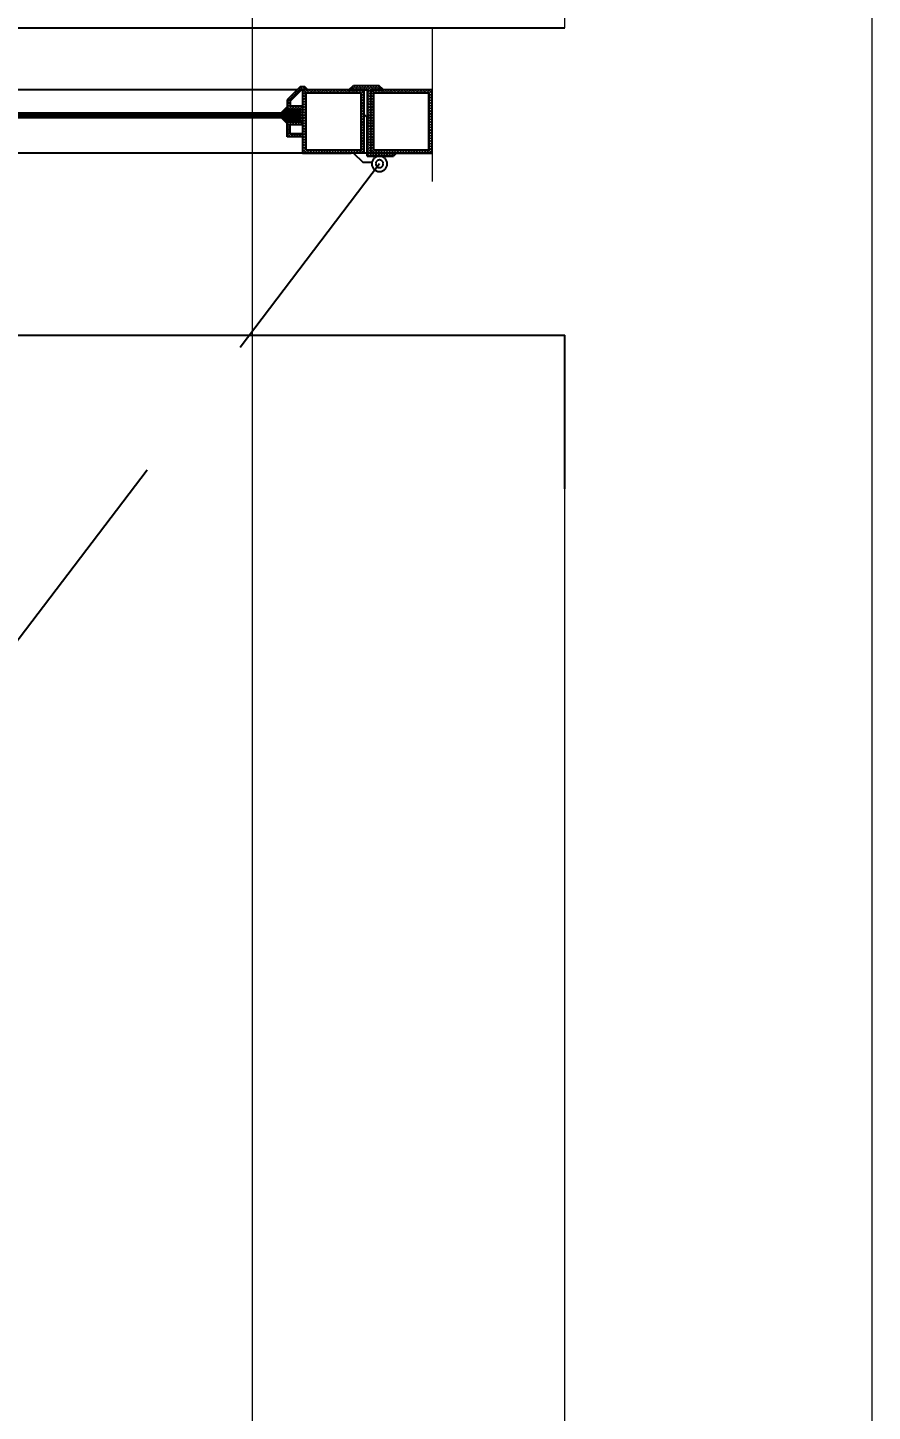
# Model space of a CAD drawing. Header units: metres. Extents: x -355 to 973, y -73 to 238.
# Drawn here: x -292.469 to -291.92, y 98.786 to 99.686 of the extents above; entities that cross this region are included whole.
import ezdxf

# ---------------------------------------------------------------- set-up
doc = ezdxf.new("R2010")
doc.units = ezdxf.units.M
doc.header["$LTSCALE"] = 3
doc.header["$MEASUREMENT"] = 0
for name, pattern in [('1', [30, 6, 6, 6, 6, 6]), ('ACAD_ISO02W100', [15, 12, -3]), ('HIDDEN2', [0.1875, 0.125, -0.0625])]:
    doc.linetypes.add(name, pattern=pattern)
doc.layers.add('05', color=21, linetype='Continuous', lineweight=5)
for name, color, linetype in [('2', 51, 'Continuous'), ('4', 4, 'ACAD_ISO02W100'), ('5', 2, 'Continuous'), ('Ditail', 1, 'Continuous')]:
    doc.layers.add(name, color=color, linetype=linetype)
doc.styles.get("Standard").update_dxf_attribs({"font": 'arial.ttf'})
doc.dimstyles.new('ahmad', dxfattribs={"dimtxt": 0.2, "dimasz": 0.1375, "dimexe": 0, "dimexo": 0.0625, "dimgap": 0.09, "dimtad": 0, "dimzin": 0, "dimdsep": 46, "dimtxsty": 'Standard', "dimblk": 'OBLIQUE', "dimcen": 0.09, "dimclrd": 245, "dimclrt": 61, "dimadec": 0, "dimazin": 0, "dimtfac": 1, "dimtofl": 0, "dimtmove": 0, "dimatfit": 3, "dimldrblk": 'OBLIQUE', "dimfxl": 0, "dimfxlon": 1, "dimtolj": 1, "dimtzin": 0, "dimlwd": 13, "dimarcsym": 0})

# ---------------------------------------------------------------- blocks, each defined once
blk = doc.blocks.new('_Oblique')
at = {"color": 0, "linetype": 'ByBlock', "lineweight": -2}
blk.add_line((-0.5, -0.5), (0.5, 0.5), dxfattribs=at)
blk = doc.blocks.new('*D614')
at = {"color": 245, "lineweight": 13, "transparency": 16777216}
for p, q in [((-292.32282, 109.68613), (-292.32282, 104.40383)), ((-292.32282, 98.28613), (-292.32282, 103.56844))]:
    blk.add_line(p, q, dxfattribs=at)
at = {"layer": 'Defpoints', "color": 0, "transparency": 16777216}
for p in [(-292.11978, 109.68613), (-292.32282, 98.28613), (-292.12282, 98.28613)]:
    blk.add_point(p, dxfattribs=at)
at = {"color": 245, "lineweight": 13, "transparency": 16777216, "xscale": 0.1375, "yscale": 0.1375, "zscale": 0.1375}
for p, rotation in [((-292.32282, 109.68613), 90), ((-292.32282, 98.28613), 270)]:
    blk.add_blockref('_Oblique', p, dxfattribs=dict(at, rotation=rotation))
at = {"color": 61, "transparency": 16777216, "insert": (-292.32282, 103.98613), "char_height": 0.2, "attachment_point": 5, "rotation": 90}
blk.add_mtext('\\A1;11.40', dxfattribs=at)
blk = doc.blocks.new('*D666')
at = {"color": 245, "lineweight": 13, "transparency": 16777216}
for p, q in [((-294.17282, 99.84911), (-293.49851, 99.84911)), ((-292.11978, 99.84911), (-292.79409, 99.84911))]:
    blk.add_line(p, q, dxfattribs=at)
at = {"layer": 'Defpoints', "color": 0, "transparency": 16777216}
for p in [(-292.11978, 99.84911), (-294.17282, 99.68613), (-292.11978, 99.68613)]:
    blk.add_point(p, dxfattribs=at)
at = {"color": 245, "lineweight": 13, "transparency": 16777216, "xscale": 0.1375, "yscale": 0.1375, "zscale": 0.1375, "rotation": 180}
blk.add_blockref('_Oblique', (-294.17282, 99.84911), dxfattribs=at)
at = {"color": 245, "lineweight": 13, "transparency": 16777216, "xscale": 0.1375, "yscale": 0.1375, "zscale": 0.1375}
blk.add_blockref('_Oblique', (-292.11978, 99.84911), dxfattribs=at)
at = {"color": 61, "transparency": 16777216, "insert": (-293.1463, 99.84911), "char_height": 0.2, "attachment_point": 5}
blk.add_mtext('\\A1;2.05', dxfattribs=at)
blk = doc.blocks.new('*X66')
at = {"color": 0}
for p, q in [((20.11, 28.06), (20.12, 28.08)), ((20.47, 31.08), (24.02, 34.62)), ((20.55, 27.62), (21.01, 28.08)), ((20.99, 27.18), (21.89, 28.08)), ((21.35, 31.08), (24.02, 33.74)), ((21.43, 26.74), (22.77, 28.08)), ((21.88, 26.29), (23.66, 28.08)), ((22.24, 31.08), (24.74, 33.58)), ((22.32, 25.85), (24.54, 28.08)), ((22.76, 25.41), (25.43, 28.08)), ((23.12, 31.08), (25.62, 33.58)), ((23.2, 24.97), (26.31, 28.08)), ((24.01, 31.08), (26.51, 33.58)), ((24.69, 25.58), (27.19, 28.08)), ((24.89, 31.08), (27.39, 33.58)), ((25.58, 25.58), (32.02, 32.02)), ((25.77, 31.08), (28.27, 33.58)), ((26.46, 25.58), (32.02, 31.13)), ((26.66, 31.08), (29.16, 33.58)), ((27.34, 25.58), (32.02, 30.25)), ((27.54, 31.08), (30.04, 33.58)), ((28.02, 30.67), (30.93, 33.58)), ((28.02, 29.78), (31.81, 33.58)), ((28.02, 28.9), (32.02, 32.9)), ((28.23, 25.58), (32.02, 29.36)), ((29.11, 25.58), (32.02, 28.48)), ((30, 25.58), (32.02, 27.6)), ((23.64, 24.53), (24.02, 24.9)), ((30.88, 25.58), (32.02, 26.71)), ((31.76, 25.58), (32.02, 25.83))]:
    blk.add_line(p, q, dxfattribs=at)
blk = doc.blocks.new('dfgdfg')
for p, q in [((191.815, -169.4684), (191.815, -170.08423)), ((191.85602, -169.55608), (191.85602, -169.55689)), ((191.85602, -169.55689), (191.85602, -169.55608)), ((191.85602, -169.55608), (191.85602, -170.08071))]:
    blk.add_line(p, q)
at = {"layer": '05'}
for p, q in [((191.89653, -169.4684), (191.79653, -169.4684)), ((191.81674, -169.4684), (191.815, -169.47014)), ((191.81851, -169.4684), (191.815, -169.47191)), ((191.817, -169.47064), (191.815, -169.46864)), ((191.81853, -169.4704), (191.81652, -169.4684)), ((191.82028, -169.4684), (191.81827, -169.4704)), ((191.82029, -169.4704), (191.81829, -169.4684)), ((191.82205, -169.4684), (191.82004, -169.4704)), ((191.82206, -169.4704), (191.82006, -169.4684)), ((191.82381, -169.4684), (191.82181, -169.4704)), ((191.82383, -169.4704), (191.82183, -169.4684)), ((191.82558, -169.4684), (191.82358, -169.4704)), ((191.8256, -169.4704), (191.82359, -169.4684)), ((191.82735, -169.4684), (191.82534, -169.4704)), ((191.82737, -169.4704), (191.82536, -169.4684)), ((191.82912, -169.4684), (191.82711, -169.4704)), ((191.82913, -169.4704), (191.82713, -169.4684)), ((191.83088, -169.4684), (191.82888, -169.4704)), ((191.8309, -169.4704), (191.8289, -169.4684)), ((191.83265, -169.4684), (191.83065, -169.4704)), ((191.83267, -169.4704), (191.83067, -169.4684)), ((191.83442, -169.4684), (191.83242, -169.4704)), ((191.83444, -169.4704), (191.83243, -169.4684)), ((191.83619, -169.4684), (191.83418, -169.4704)), ((191.8362, -169.4704), (191.8342, -169.4684)), ((191.83796, -169.4684), (191.83595, -169.4704)), ((191.83797, -169.4704), (191.83597, -169.4684)), ((191.83972, -169.4684), (191.83772, -169.4704)), ((191.83974, -169.4704), (191.83774, -169.4684)), ((191.84149, -169.4684), (191.83949, -169.4704)), ((191.84151, -169.4704), (191.8395, -169.4684)), ((191.84326, -169.4684), (191.84125, -169.4704)), ((191.84328, -169.4704), (191.84127, -169.4684)), ((191.84503, -169.4684), (191.84302, -169.4704)), ((191.84504, -169.4704), (191.84304, -169.4684)), ((191.84679, -169.4684), (191.84479, -169.4704)), ((191.84681, -169.4704), (191.84481, -169.4684)), ((191.84856, -169.4684), (191.84656, -169.4704)), ((191.84858, -169.4704), (191.84658, -169.4684)), ((191.85033, -169.4684), (191.84833, -169.4704)), ((191.85035, -169.4704), (191.84834, -169.4684)), ((191.8521, -169.4684), (191.85009, -169.4704)), ((191.85211, -169.4704), (191.85011, -169.4684)), ((191.85386, -169.4684), (191.85186, -169.4704)), ((191.85388, -169.4704), (191.85188, -169.4684)), ((191.85563, -169.4684), (191.85363, -169.4704)), ((191.85602, -169.47077), (191.85365, -169.4684)), ((191.85602, -169.46978), (191.85401, -169.47178)), ((191.85602, -169.469), (191.85541, -169.4684)), ((191.817, -169.47241), (191.815, -169.4704)), ((191.817, -169.47167), (191.815, -169.47368)), ((191.817, -169.47418), (191.815, -169.47217)), ((191.817, -169.47344), (191.815, -169.47544)), ((191.817, -169.47594), (191.815, -169.47394)), ((191.817, -169.47521), (191.815, -169.47721)), ((191.817, -169.47771), (191.815, -169.47571)), ((191.817, -169.47698), (191.815, -169.47898)), ((191.817, -169.47948), (191.815, -169.47748)), ((191.817, -169.47874), (191.815, -169.48075)), ((191.85602, -169.47254), (191.85401, -169.47053)), ((191.85602, -169.47154), (191.85401, -169.47355)), ((191.85602, -169.4743), (191.85401, -169.4723)), ((191.85602, -169.47331), (191.85401, -169.47532)), ((191.85602, -169.47607), (191.85401, -169.47407)), ((191.85602, -169.47508), (191.85401, -169.47708)), ((191.85602, -169.47784), (191.85401, -169.47584)), ((191.85602, -169.47685), (191.85401, -169.47885)), ((191.85602, -169.47961), (191.85401, -169.4776)), ((191.85602, -169.47862), (191.85401, -169.48062)), ((191.817, -169.48125), (191.815, -169.47924)), ((191.817, -169.48051), (191.815, -169.48251)), ((191.817, -169.48302), (191.815, -169.48101)), ((191.817, -169.48228), (191.815, -169.48428)), ((191.817, -169.48478), (191.815, -169.48278)), ((191.817, -169.48405), (191.815, -169.48605)), ((191.817, -169.48655), (191.815, -169.48455)), ((191.817, -169.48581), (191.815, -169.48782)), ((191.817, -169.48832), (191.815, -169.48631)), ((191.817, -169.48758), (191.815, -169.48959)), ((191.85602, -169.48137), (191.85401, -169.47937)), ((191.85602, -169.48038), (191.85401, -169.48239)), ((191.85602, -169.48314), (191.85401, -169.48114)), ((191.85602, -169.48215), (191.85401, -169.48416)), ((191.85602, -169.48491), (191.85401, -169.48291)), ((191.85602, -169.48392), (191.85401, -169.48592)), ((191.85602, -169.48668), (191.85401, -169.48467)), ((191.85602, -169.48569), (191.85401, -169.48769)), ((191.85602, -169.48845), (191.85401, -169.48644)), ((191.85602, -169.48745), (191.85401, -169.48946)), ((191.815, -169.49312), (191.81299, -169.49513)), ((191.815, -169.49489), (191.81299, -169.49689)), ((191.815, -169.49692), (191.81299, -169.49492)), ((191.815, -169.49666), (191.81299, -169.49866)), ((191.815, -169.49869), (191.81299, -169.49668)), ((191.815, -169.49515), (191.81314, -169.4933)), ((191.815, -169.49339), (191.81402, -169.49241)), ((191.815, -169.49162), (191.81491, -169.49153)), ((191.817, -169.49009), (191.815, -169.48808)), ((191.817, -169.48935), (191.815, -169.49135)), ((191.817, -169.49185), (191.815, -169.48985)), ((191.817, -169.49112), (191.815, -169.49312)), ((191.817, -169.49362), (191.815, -169.49162)), ((191.817, -169.49289), (191.815, -169.49489)), ((191.817, -169.49539), (191.815, -169.49339)), ((191.817, -169.49465), (191.815, -169.49666)), ((191.817, -169.49716), (191.815, -169.49515)), ((191.817, -169.49642), (191.815, -169.49842)), ((191.817, -169.49892), (191.815, -169.49692)), ((191.85602, -169.49021), (191.85401, -169.48821)), ((191.85602, -169.48922), (191.85401, -169.49123)), ((191.85602, -169.49198), (191.85401, -169.48998)), ((191.85602, -169.49099), (191.85401, -169.49299)), ((191.85602, -169.49375), (191.85401, -169.49174)), ((191.85602, -169.49276), (191.85401, -169.49476)), ((191.85602, -169.49552), (191.85401, -169.49351)), ((191.85602, -169.49453), (191.85401, -169.49653)), ((191.85602, -169.49728), (191.85401, -169.49528)), ((191.85602, -169.49629), (191.85401, -169.4983)), ((191.815, -169.49842), (191.81299, -169.50043)), ((191.815, -169.50046), (191.81299, -169.49845)), ((191.815, -169.50019), (191.81299, -169.5022)), ((191.815, -169.50222), (191.81299, -169.50022)), ((191.815, -169.50196), (191.81299, -169.50396)), ((191.815, -169.50399), (191.81299, -169.50199)), ((191.815, -169.50373), (191.81299, -169.50573)), ((191.815, -169.50576), (191.81299, -169.50376)), ((191.815, -169.5055), (191.81299, -169.5075)), ((191.815, -169.50753), (191.81299, -169.50552)), ((191.817, -169.49819), (191.815, -169.50019)), ((191.817, -169.50069), (191.815, -169.49869)), ((191.817, -169.49996), (191.815, -169.50196)), ((191.817, -169.50246), (191.815, -169.50046)), ((191.817, -169.50172), (191.815, -169.50373)), ((191.817, -169.50423), (191.815, -169.50222)), ((191.817, -169.50349), (191.815, -169.5055)), ((191.817, -169.506), (191.815, -169.50399)), ((191.817, -169.50526), (191.815, -169.50726)), ((191.81771, -169.50848), (191.815, -169.50576)), ((191.85602, -169.50513), (191.85268, -169.50848)), ((191.85602, -169.49905), (191.85401, -169.49705)), ((191.85602, -169.49806), (191.85401, -169.50007)), ((191.85602, -169.50082), (191.85401, -169.49882)), ((191.85602, -169.49983), (191.85401, -169.50183)), ((191.85602, -169.50259), (191.85401, -169.50058)), ((191.85602, -169.5016), (191.85401, -169.5036)), ((191.85602, -169.50436), (191.85401, -169.50235)), ((191.85602, -169.50336), (191.85401, -169.50537)), ((191.85602, -169.50612), (191.85401, -169.50412)), ((191.85602, -169.50789), (191.85401, -169.50589)), ((191.85902, -169.50566), (191.85421, -169.51048)), ((191.85681, -169.50081), (191.85602, -169.5016)), ((191.85902, -169.50383), (191.85602, -169.50082)), ((191.85769, -169.50169), (191.85602, -169.50336)), ((191.85858, -169.50257), (191.85602, -169.50513)), ((191.85902, -169.50559), (191.85602, -169.50259)), ((191.85902, -169.50389), (191.85602, -169.5069)), ((191.85902, -169.50736), (191.85602, -169.50436)), ((191.815, -169.50726), (191.81299, -169.50927)), ((191.81618, -169.51048), (191.81299, -169.50729)), ((191.81441, -169.51048), (191.81299, -169.50906)), ((191.81555, -169.50848), (191.81355, -169.51048)), ((191.81594, -169.50848), (191.815, -169.50753)), ((191.81508, -169.51248), (191.815, -169.51257)), ((191.81685, -169.51248), (191.815, -169.51433)), ((191.81862, -169.51248), (191.815, -169.5161)), ((191.817, -169.51483), (191.815, -169.51283)), ((191.817, -169.5166), (191.815, -169.5146)), ((191.81732, -169.50848), (191.81532, -169.51048)), ((191.81756, -169.50647), (191.81555, -169.50848)), ((191.81795, -169.51048), (191.81594, -169.50848)), ((191.81842, -169.51449), (191.81642, -169.51248)), ((191.81909, -169.50848), (191.81708, -169.51048)), ((191.81932, -169.50647), (191.81732, -169.50848)), ((191.81948, -169.50848), (191.81748, -169.50647)), ((191.81972, -169.51048), (191.81771, -169.50848)), ((191.82019, -169.51449), (191.81818, -169.51248)), ((191.82038, -169.51248), (191.81838, -169.51449)), ((191.82086, -169.50848), (191.81885, -169.51048)), ((191.82109, -169.50647), (191.81909, -169.50848)), ((191.82125, -169.50848), (191.81924, -169.50647)), ((191.82148, -169.51048), (191.81948, -169.50848)), ((191.82196, -169.51449), (191.81995, -169.51248)), ((191.82215, -169.51248), (191.82015, -169.51449)), ((191.82262, -169.50848), (191.82062, -169.51048)), ((191.82286, -169.50647), (191.82086, -169.50848)), ((191.82302, -169.50848), (191.82101, -169.50647)), ((191.82325, -169.51048), (191.82125, -169.50848)), ((191.82372, -169.51449), (191.82172, -169.51248)), ((191.82392, -169.51248), (191.82192, -169.51449)), ((191.82439, -169.50848), (191.82239, -169.51048)), ((191.82463, -169.50647), (191.82262, -169.50848)), ((191.82478, -169.50848), (191.82278, -169.50647)), ((191.82502, -169.51048), (191.82302, -169.50848)), ((191.82549, -169.51449), (191.82349, -169.51248)), ((191.82569, -169.51248), (191.82368, -169.51449)), ((191.82616, -169.50848), (191.82416, -169.51048)), ((191.8264, -169.50647), (191.82439, -169.50848)), ((191.82655, -169.50848), (191.82455, -169.50647)), ((191.82679, -169.51048), (191.82478, -169.50848)), ((191.82726, -169.51449), (191.82526, -169.51248)), ((191.82745, -169.51248), (191.82545, -169.51449)), ((191.82793, -169.50848), (191.82592, -169.51048)), ((191.82816, -169.50647), (191.82616, -169.50848)), ((191.82832, -169.50848), (191.82631, -169.50647)), ((191.82855, -169.51048), (191.82655, -169.50848)), ((191.82903, -169.51449), (191.82702, -169.51248)), ((191.82922, -169.51248), (191.82722, -169.51449)), ((191.8297, -169.50848), (191.82769, -169.51048)), ((191.82993, -169.50647), (191.82793, -169.50848)), ((191.83009, -169.50848), (191.82808, -169.50647)), ((191.83032, -169.51048), (191.82832, -169.50848)), ((191.8308, -169.51449), (191.82879, -169.51248)), ((191.83099, -169.51248), (191.82899, -169.51449)), ((191.83146, -169.50848), (191.82946, -169.51048)), ((191.8317, -169.50647), (191.8297, -169.50848)), ((191.83185, -169.50848), (191.82985, -169.50647)), ((191.83209, -169.51048), (191.83009, -169.50848)), ((191.83256, -169.51449), (191.83056, -169.51248)), ((191.83276, -169.51248), (191.83075, -169.51449)), ((191.83323, -169.50848), (191.83123, -169.51048)), ((191.83347, -169.50647), (191.83146, -169.50848)), ((191.83362, -169.50848), (191.83162, -169.50647)), ((191.83386, -169.51048), (191.83185, -169.50848)), ((191.83433, -169.51449), (191.83233, -169.51248)), ((191.83453, -169.51248), (191.83252, -169.51449)), ((191.835, -169.50848), (191.83299, -169.51048)), ((191.83523, -169.50647), (191.83323, -169.50848)), ((191.83539, -169.50848), (191.83339, -169.50647)), ((191.83563, -169.51048), (191.83362, -169.50848)), ((191.8361, -169.51449), (191.83409, -169.51248)), ((191.83629, -169.51248), (191.83429, -169.51449)), ((191.83677, -169.50848), (191.83476, -169.51048)), ((191.837, -169.50647), (191.835, -169.50848)), ((191.83716, -169.50848), (191.83515, -169.50647)), ((191.83739, -169.51048), (191.83539, -169.50848)), ((191.83787, -169.51449), (191.83586, -169.51248)), ((191.83806, -169.51248), (191.83606, -169.51449)), ((191.83853, -169.50848), (191.83653, -169.51048)), ((191.83877, -169.50647), (191.83677, -169.50848)), ((191.83893, -169.50848), (191.83692, -169.50647)), ((191.8386, -169.50992), (191.83716, -169.50848)), ((191.83963, -169.51449), (191.83763, -169.51248)), ((191.83983, -169.51248), (191.83783, -169.51449)), ((191.8403, -169.50848), (191.8383, -169.51048)), ((191.84054, -169.50647), (191.83853, -169.50848)), ((191.83916, -169.51048), (191.8386, -169.50992)), ((191.84069, -169.50848), (191.83869, -169.50647)), ((191.83949, -169.50904), (191.83893, -169.50848)), ((191.8414, -169.51449), (191.8394, -169.51248)), ((191.84093, -169.51048), (191.83949, -169.50904)), ((191.8416, -169.51248), (191.83959, -169.51449)), ((191.84207, -169.50848), (191.84007, -169.51048)), ((191.84231, -169.50647), (191.8403, -169.50848)), ((191.84246, -169.50848), (191.84046, -169.50647)), ((191.8427, -169.51048), (191.84069, -169.50848)), ((191.84317, -169.51449), (191.84117, -169.51248)), ((191.84336, -169.51248), (191.84136, -169.51449)), ((191.84384, -169.50848), (191.84183, -169.51048)), ((191.84407, -169.50647), (191.84207, -169.50848)), ((191.84423, -169.50848), (191.84222, -169.50647)), ((191.84446, -169.51048), (191.84246, -169.50848)), ((191.84494, -169.51449), (191.84293, -169.51248)), ((191.84513, -169.51248), (191.84313, -169.51449)), ((191.8456, -169.50848), (191.8436, -169.51048)), ((191.84584, -169.50647), (191.84384, -169.50848)), ((191.846, -169.50848), (191.84399, -169.50647)), ((191.84623, -169.51048), (191.84423, -169.50848)), ((191.8467, -169.51449), (191.8447, -169.51248)), ((191.8469, -169.51248), (191.8449, -169.51449)), ((191.84737, -169.50848), (191.84537, -169.51048)), ((191.84761, -169.50647), (191.8456, -169.50848)), ((191.84776, -169.50848), (191.84576, -169.50647)), ((191.848, -169.51048), (191.846, -169.50848)), ((191.84847, -169.51449), (191.84647, -169.51248)), ((191.84867, -169.51248), (191.84666, -169.51449)), ((191.84914, -169.50848), (191.84714, -169.51048)), ((191.84938, -169.50647), (191.84737, -169.50848)), ((191.84953, -169.50848), (191.84753, -169.50647)), ((191.84977, -169.51048), (191.84776, -169.50848)), ((191.85024, -169.51449), (191.84824, -169.51248)), ((191.85044, -169.51248), (191.84843, -169.51449)), ((191.85091, -169.50848), (191.8489, -169.51048)), ((191.85114, -169.50647), (191.84914, -169.50848)), ((191.8513, -169.50848), (191.8493, -169.50647)), ((191.85154, -169.51048), (191.84953, -169.50848)), ((191.85201, -169.51449), (191.85, -169.51248)), ((191.8522, -169.51248), (191.8502, -169.51449)), ((191.85268, -169.50848), (191.85067, -169.51048)), ((191.85291, -169.50647), (191.85091, -169.50848)), ((191.85307, -169.50848), (191.85106, -169.50647)), ((191.8533, -169.51048), (191.8513, -169.50848)), ((191.85378, -169.51449), (191.85177, -169.51248)), ((191.85397, -169.51248), (191.85197, -169.51449)), ((191.85444, -169.50848), (191.85244, -169.51048)), ((191.85484, -169.50848), (191.85283, -169.50647)), ((191.85507, -169.51048), (191.85307, -169.50848)), ((191.85602, -169.51496), (191.85354, -169.51248)), ((191.85574, -169.51248), (191.85374, -169.51449)), ((191.85602, -169.51397), (191.85401, -169.51597)), ((191.85602, -169.51673), (191.85401, -169.51473)), ((191.85602, -169.5069), (191.85444, -169.50848)), ((191.85902, -169.51266), (191.85484, -169.50848)), ((191.85602, -169.51319), (191.85531, -169.51248)), ((191.85902, -169.50743), (191.85598, -169.51048)), ((191.85902, -169.50913), (191.85602, -169.50612)), ((191.85902, -169.5109), (191.85602, -169.50789)), ((191.85902, -169.5092), (191.85602, -169.5122)), ((191.85902, -169.51096), (191.85602, -169.51397)), ((191.85902, -169.51443), (191.85602, -169.51143)), ((191.85902, -169.51273), (191.85602, -169.51574)), ((191.85902, -169.5162), (191.85602, -169.51319)), ((191.85902, -169.5145), (191.85602, -169.51751)), ((191.85902, -169.51797), (191.85602, -169.51496)), ((191.817, -169.51587), (191.815, -169.51787)), ((191.817, -169.51837), (191.815, -169.51637)), ((191.817, -169.51763), (191.815, -169.51964)), ((191.817, -169.52014), (191.815, -169.51813)), ((191.817, -169.5194), (191.815, -169.52141)), ((191.817, -169.52191), (191.815, -169.5199)), ((191.817, -169.52117), (191.815, -169.52317)), ((191.817, -169.52367), (191.815, -169.52167)), ((191.817, -169.52294), (191.815, -169.52494)), ((191.817, -169.52544), (191.815, -169.52344)), ((191.85602, -169.51574), (191.85401, -169.51774)), ((191.85602, -169.5185), (191.85401, -169.51649)), ((191.85602, -169.51751), (191.85401, -169.51951)), ((191.85602, -169.52027), (191.85401, -169.51826)), ((191.85602, -169.51927), (191.85401, -169.52128)), ((191.85602, -169.52203), (191.85401, -169.52003)), ((191.85602, -169.52104), (191.85401, -169.52305)), ((191.85602, -169.5238), (191.85401, -169.5218)), ((191.85602, -169.52281), (191.85401, -169.52481)), ((191.85602, -169.52557), (191.85401, -169.52356)), ((191.85902, -169.51627), (191.85602, -169.51927)), ((191.85891, -169.51962), (191.85602, -169.51673)), ((191.85902, -169.51804), (191.85602, -169.52104)), ((191.85802, -169.5205), (191.85602, -169.5185)), ((191.85714, -169.52138), (191.85602, -169.52027)), ((191.85625, -169.52227), (191.85602, -169.52203)), ((191.817, -169.5247), (191.815, -169.52671)), ((191.817, -169.52721), (191.815, -169.52521)), ((191.817, -169.52647), (191.815, -169.52848)), ((191.817, -169.52898), (191.815, -169.52697)), ((191.817, -169.52824), (191.815, -169.53024)), ((191.817, -169.53074), (191.815, -169.52874)), ((191.817, -169.53001), (191.815, -169.53201)), ((191.817, -169.53251), (191.815, -169.53051)), ((191.817, -169.53178), (191.815, -169.53378)), ((191.817, -169.53428), (191.815, -169.53228)), ((191.85602, -169.52458), (191.85401, -169.52658)), ((191.85602, -169.52734), (191.85401, -169.52533)), ((191.85602, -169.52635), (191.85401, -169.52835)), ((191.85602, -169.5291), (191.85401, -169.5271)), ((191.85602, -169.52811), (191.85401, -169.53012)), ((191.85602, -169.53087), (191.85401, -169.52887)), ((191.85602, -169.52988), (191.85401, -169.53188)), ((191.85602, -169.53264), (191.85401, -169.53064)), ((191.85602, -169.53165), (191.85401, -169.53365)), ((191.85602, -169.53441), (191.85401, -169.5324)), ((191.817, -169.53354), (191.815, -169.53555)), ((191.817, -169.53605), (191.815, -169.53404)), ((191.817, -169.53531), (191.815, -169.53732)), ((191.817, -169.53782), (191.815, -169.53581)), ((191.817, -169.53708), (191.815, -169.53908)), ((191.817, -169.53958), (191.815, -169.53758)), ((191.817, -169.53885), (191.815, -169.54085)), ((191.817, -169.54135), (191.815, -169.53935)), ((191.817, -169.54061), (191.815, -169.54262)), ((191.817, -169.54312), (191.815, -169.54112)), ((191.85602, -169.53342), (191.85401, -169.53542)), ((191.85602, -169.53618), (191.85401, -169.53417)), ((191.85602, -169.53518), (191.85401, -169.53719)), ((191.85602, -169.53794), (191.85401, -169.53594)), ((191.85602, -169.53695), (191.85401, -169.53896)), ((191.85602, -169.53971), (191.85401, -169.53771)), ((191.85602, -169.53872), (191.85401, -169.54072)), ((191.85602, -169.54148), (191.85401, -169.53947)), ((191.85602, -169.54049), (191.85401, -169.54249)), ((191.85602, -169.54325), (191.85401, -169.54124)), ((191.817, -169.54238), (191.815, -169.54439)), ((191.817, -169.54489), (191.815, -169.54288)), ((191.817, -169.54415), (191.815, -169.54615)), ((191.817, -169.54665), (191.815, -169.54465)), ((191.817, -169.54592), (191.815, -169.54792)), ((191.817, -169.54842), (191.815, -169.54642)), ((191.817, -169.54769), (191.815, -169.54969)), ((191.817, -169.55019), (191.815, -169.54819)), ((191.817, -169.54945), (191.815, -169.55146)), ((191.81761, -169.55256), (191.815, -169.54995)), ((191.81766, -169.55056), (191.81566, -169.55256)), ((191.81937, -169.55256), (191.81737, -169.55056)), ((191.81943, -169.55056), (191.81743, -169.55256)), ((191.82114, -169.55256), (191.81914, -169.55056)), ((191.8212, -169.55056), (191.81919, -169.55256)), ((191.82291, -169.55256), (191.8209, -169.55056)), ((191.82297, -169.55056), (191.82096, -169.55256)), ((191.82468, -169.55256), (191.82267, -169.55056)), ((191.82473, -169.55056), (191.82273, -169.55256)), ((191.82644, -169.55256), (191.82444, -169.55056)), ((191.8265, -169.55056), (191.8245, -169.55256)), ((191.82821, -169.55256), (191.82621, -169.55056)), ((191.82827, -169.55056), (191.82627, -169.55256)), ((191.82998, -169.55256), (191.82798, -169.55056)), ((191.83004, -169.55056), (191.82803, -169.55256)), ((191.83175, -169.55256), (191.82974, -169.55056)), ((191.83181, -169.55056), (191.8298, -169.55256)), ((191.83352, -169.55256), (191.83151, -169.55056)), ((191.83357, -169.55056), (191.83157, -169.55256)), ((191.83528, -169.55256), (191.83328, -169.55056)), ((191.83534, -169.55056), (191.83334, -169.55256)), ((191.83705, -169.55256), (191.83505, -169.55056)), ((191.83711, -169.55056), (191.8351, -169.55256)), ((191.83882, -169.55256), (191.83681, -169.55056)), ((191.83888, -169.55056), (191.83687, -169.55256)), ((191.84059, -169.55256), (191.83858, -169.55056)), ((191.84064, -169.55056), (191.83864, -169.55256)), ((191.84235, -169.55256), (191.84035, -169.55056)), ((191.84241, -169.55056), (191.84041, -169.55256)), ((191.84412, -169.55256), (191.84212, -169.55056)), ((191.84418, -169.55056), (191.84218, -169.55256)), ((191.84589, -169.55256), (191.84389, -169.55056)), ((191.84595, -169.55056), (191.84394, -169.55256)), ((191.84766, -169.55256), (191.84565, -169.55056)), ((191.84772, -169.55056), (191.84571, -169.55256)), ((191.84943, -169.55256), (191.84742, -169.55056)), ((191.84948, -169.55056), (191.84748, -169.55256)), ((191.85119, -169.55256), (191.84919, -169.55056)), ((191.85125, -169.55056), (191.84925, -169.55256)), ((191.85296, -169.55256), (191.85096, -169.55056)), ((191.85302, -169.55056), (191.85101, -169.55256)), ((191.85473, -169.55256), (191.85272, -169.55056)), ((191.85602, -169.54933), (191.85278, -169.55256)), ((191.85602, -169.54226), (191.85401, -169.54426)), ((191.85602, -169.54501), (191.85401, -169.54301)), ((191.85602, -169.54402), (191.85401, -169.54603)), ((191.85602, -169.54678), (191.85401, -169.54478)), ((191.85602, -169.54579), (191.85401, -169.54779)), ((191.85602, -169.54855), (191.85401, -169.54655)), ((191.85602, -169.54756), (191.85401, -169.54956)), ((191.85602, -169.55032), (191.85401, -169.54831)), ((191.85602, -169.55209), (191.85401, -169.55008)), ((191.85615, -169.5492), (191.85602, -169.54933)), ((191.85703, -169.55008), (191.85602, -169.55109)), ((191.85802, -169.55232), (191.85602, -169.55032)), ((191.85791, -169.55097), (191.85602, -169.55286)), ((191.81584, -169.55256), (191.815, -169.55172)), ((191.82627, -169.55256), (191.82553, -169.5533)), ((191.82754, -169.55306), (191.82553, -169.55506)), ((191.82754, -169.55542), (191.82553, -169.55342)), ((191.82754, -169.55483), (191.82553, -169.55683)), ((191.82754, -169.55719), (191.82553, -169.55519)), ((191.82754, -169.5566), (191.82553, -169.5586)), ((191.82754, -169.55896), (191.82553, -169.55695)), ((191.82754, -169.55836), (191.82553, -169.56037)), ((191.82939, -169.56258), (191.82553, -169.55872)), ((191.82754, -169.55365), (191.82644, -169.55256)), ((191.83555, -169.55919), (191.83216, -169.56258)), ((191.8351, -169.55256), (191.83355, -169.55412)), ((191.83555, -169.5546), (191.83355, -169.5526)), ((191.83555, -169.55388), (191.83355, -169.55589)), ((191.83555, -169.55637), (191.83355, -169.55436)), ((191.83555, -169.55565), (191.83355, -169.55765)), ((191.83555, -169.55814), (191.83355, -169.55613)), ((191.83555, -169.55742), (191.83355, -169.55942)), ((191.83555, -169.5599), (191.83355, -169.5579)), ((191.83555, -169.56167), (191.83355, -169.55967)), ((191.83555, -169.55283), (191.83528, -169.55256)), ((191.83687, -169.55256), (191.83555, -169.55388)), ((191.83729, -169.55457), (191.83555, -169.55283)), ((191.83864, -169.55256), (191.83664, -169.55457)), ((191.83906, -169.55457), (191.83705, -169.55256)), ((191.84041, -169.55256), (191.8384, -169.55457)), ((191.84082, -169.55457), (191.83882, -169.55256)), ((191.84218, -169.55256), (191.84017, -169.55457)), ((191.84259, -169.55457), (191.84059, -169.55256)), ((191.84394, -169.55256), (191.84194, -169.55457)), ((191.84557, -169.55578), (191.84235, -169.55256)), ((191.84557, -169.5527), (191.84357, -169.55471)), ((191.84557, -169.55447), (191.84357, -169.55647)), ((191.84557, -169.55755), (191.84357, -169.55554)), ((191.84557, -169.55624), (191.84357, -169.55824)), ((191.84557, -169.55932), (191.84357, -169.55731)), ((191.84557, -169.55801), (191.84357, -169.56001)), ((191.84707, -169.56258), (191.84357, -169.55908)), ((191.84557, -169.55977), (191.84357, -169.56178)), ((191.84557, -169.55401), (191.84412, -169.55256)), ((191.85802, -169.55263), (191.84807, -169.56258)), ((191.85095, -169.56116), (191.84953, -169.55974)), ((191.85183, -169.56027), (191.85041, -169.55886)), ((191.85272, -169.55939), (191.8513, -169.55797)), ((191.8536, -169.5585), (191.85218, -169.55709)), ((191.85448, -169.55762), (191.85307, -169.5562)), ((191.85537, -169.55674), (191.85395, -169.55532)), ((191.85602, -169.55109), (191.85455, -169.55256)), ((191.85625, -169.55585), (191.85483, -169.55444)), ((191.85713, -169.55497), (191.85572, -169.55355)), ((191.85802, -169.55408), (191.85602, -169.55209)), ((191.82754, -169.56013), (191.82553, -169.56214)), ((191.82763, -169.56258), (191.82553, -169.56049)), ((191.82586, -169.56258), (191.82553, -169.56226)), ((191.82886, -169.56058), (191.82685, -169.56258)), ((191.83062, -169.56058), (191.82862, -169.56258)), ((191.83116, -169.56258), (191.82916, -169.56058)), ((191.83239, -169.56058), (191.83039, -169.56258)), ((191.83293, -169.56258), (191.83092, -169.56058)), ((191.8347, -169.56258), (191.83269, -169.56058)), ((191.83555, -169.56095), (191.83392, -169.56258)), ((191.8453, -169.56258), (191.84357, -169.56085)), ((191.84653, -169.56058), (191.84453, -169.56258)), ((191.8483, -169.56058), (191.8463, -169.56258)), ((191.84884, -169.56258), (191.84683, -169.56058)), ((191.85006, -169.56204), (191.8486, -169.56058))]:
    blk.add_line(p, q, dxfattribs=at)
at = {"layer": '2'}
for p, q in [((191.83868, -170.07822), (191.83868, -169.55857)), ((191.83931, -170.07822), (191.83931, -169.55857)), ((191.83994, -170.07822), (191.83994, -169.55857)), ((191.84056, -170.07822), (191.84056, -169.55857))]:
    blk.add_line(p, q, dxfattribs=at)
at = {"layer": '4'}
for p, q in [((191.815, -169.4684), (191.85602, -169.4684)), ((191.815, -169.49144), (191.815, -169.4684)), ((191.85602, -169.4684), (191.85602, -169.50002)), ((191.817, -169.4704), (191.85401, -169.4704)), ((191.817, -169.50647), (191.817, -169.4704)), ((191.85401, -169.4704), (191.85401, -169.50647)), ((191.815, -169.49144), (191.81299, -169.49345)), ((191.81299, -169.51048), (191.81299, -169.49345)), ((191.815, -169.49645), (191.815, -169.50848)), ((191.85602, -169.50002), (191.85902, -169.50302)), ((191.85902, -169.5195), (191.85902, -169.50302)), ((191.80898, -169.51349), (191.80898, -169.50747)), ((191.815, -169.5195), (191.80898, -169.51349)), ((191.81299, -169.51048), (191.83804, -169.51048)), ((191.85401, -169.50647), (191.817, -169.50647)), ((191.817, -169.51449), (191.85401, -169.51449)), ((191.817, -169.55056), (191.817, -169.51449)), ((191.85602, -169.51048), (191.82101, -169.51048)), ((191.84005, -169.50848), (191.83804, -169.51048)), ((191.84005, -169.51248), (191.83804, -169.51048)), ((191.84005, -169.51248), (191.85602, -169.51248)), ((191.85401, -169.51449), (191.85401, -169.55056)), ((191.85602, -169.51248), (191.85602, -169.51048)), ((191.815, -169.5195), (191.815, -169.52094)), ((191.815, -169.55256), (191.815, -169.52094)), ((191.85602, -169.5225), (191.85902, -169.5195)), ((191.85602, -169.5225), (191.85602, -169.54907)), ((191.85401, -169.55056), (191.817, -169.55056)), ((191.85602, -169.54907), (191.85802, -169.55107)), ((191.82553, -169.55256), (191.815, -169.55256)), ((191.82553, -169.55256), (191.82553, -169.56258)), ((191.82754, -169.55256), (191.82754, -169.56058)), ((191.83355, -169.55256), (191.82754, -169.55256)), ((191.83355, -169.56058), (191.83355, -169.55256)), ((191.83555, -169.56258), (191.83555, -169.55256)), ((191.84357, -169.55457), (191.83555, -169.55457)), ((191.84106, -169.55857), (191.83806, -169.55857)), ((191.83806, -170.07822), (191.83806, -169.55857)), ((191.84106, -170.07822), (191.84106, -169.55857)), ((191.84357, -169.56258), (191.84357, -169.55457)), ((191.85602, -169.55256), (191.84557, -169.55256)), ((191.84557, -169.55256), (191.84557, -169.56058)), ((191.85602, -169.55325), (191.84869, -169.56058)), ((191.85802, -169.55408), (191.84952, -169.56258)), ((191.85602, -169.55256), (191.85602, -169.55325)), ((191.85802, -169.55107), (191.85802, -169.55408)), ((191.82553, -169.56258), (191.83555, -169.56258)), ((191.82754, -169.56058), (191.83355, -169.56058)), ((191.83412, -169.56258), (191.83806, -169.56651)), ((191.845, -169.56258), (191.84106, -169.56651)), ((191.84952, -169.56258), (191.84357, -169.56258)), ((191.84869, -169.56058), (191.84557, -169.56058))]:
    blk.add_line(p, q, dxfattribs=at)
for radius in [0.00501, 0.0025]:
    blk.add_circle((191.80798, -169.50256), radius, dxfattribs=at)
at = {"layer": '5'}
for p, q in [((191.815, -169.50848), (191.815, -169.49144)), ((191.85602, -169.50848), (191.85602, -169.50002)), ((191.85602, -169.50848), (191.815, -169.50848)), ((191.815, -169.51248), (191.84005, -169.51248)), ((191.815, -169.51248), (191.815, -169.5195)), ((191.85602, -169.5225), (191.85602, -169.51248)), ((191.85602, -169.54907), (191.85602, -169.55256)), ((191.82754, -169.55256), (191.82553, -169.55256)), ((191.83555, -169.55256), (191.83355, -169.55256)), ((191.83555, -169.55256), (191.84557, -169.55256))]:
    blk.add_line(p, q, dxfattribs=at)
at = {"layer": 'Ditail', "color": 1, "linetype": 'HIDDEN2', "ltscale": 0.4}
blk.add_line((191.80798, -169.50256), (191.30127, -169.88697), dxfattribs=at)
at = {"layer": '2', "xscale": 0.001001994631451453, "yscale": 0.001001994631451453, "zscale": 0.001001994631451453, "rotation": 90}
blk.add_blockref('*X66', (191.8692, -169.58665), dxfattribs=at)

msp = doc.modelspace()

# ---------------------------------------------------------------- linework, layer by layer
for p, q in [((-294.77282, 99.68613), (-292.11978, 99.68613)), ((-294.67282, 99.48613), (-292.11978, 99.48613)), ((-292.11978, 99.38613), (-292.11978, 99.48613))]:
    msp.add_line(p, q)
at = {"layer": '05', "color": 0, "linetype": '1'}
for points in [[(-291.91978, 97.88613), (-291.91978, 114.88613), (-304.79678, 114.88613), (-304.79678, 97.88613)], [(-292.11978, 99.68613), (-292.11978, 107.48613)], [(-292.11978, 97.88613), (-292.11978, 99.48613)]]:
    msp.add_lwpolyline(points, dxfattribs=at)

# ---------------------------------------------------------------- block references
at = {"xscale": -1, "rotation": 270}
msp.add_blockref('dfgdfg', (-122.73763, -92.2104), dxfattribs=at)

# ---------------------------------------------------------------- dimensions: what is measured, and where the dimension line sits
dim = msp.add_linear_dim(base=(-292.32282, 98.28613), p1=(-292.11978, 109.68613), p2=(-292.12282, 98.28613), angle=90, dimstyle='ahmad')
dim.commit()
dim.dimension.update_dxf_attribs({"geometry": '*D614', "text_midpoint": (-292.32282, 103.98613)})
dim = msp.add_linear_dim(base=(-292.11978, 99.84911), p1=(-294.17282, 99.68613), p2=(-292.11978, 99.68613), dimstyle='ahmad')
dim.commit()
dim.dimension.update_dxf_attribs({"geometry": '*D666', "text_midpoint": (-293.1463, 99.84911)})

doc.saveas('drawing.dxf')
